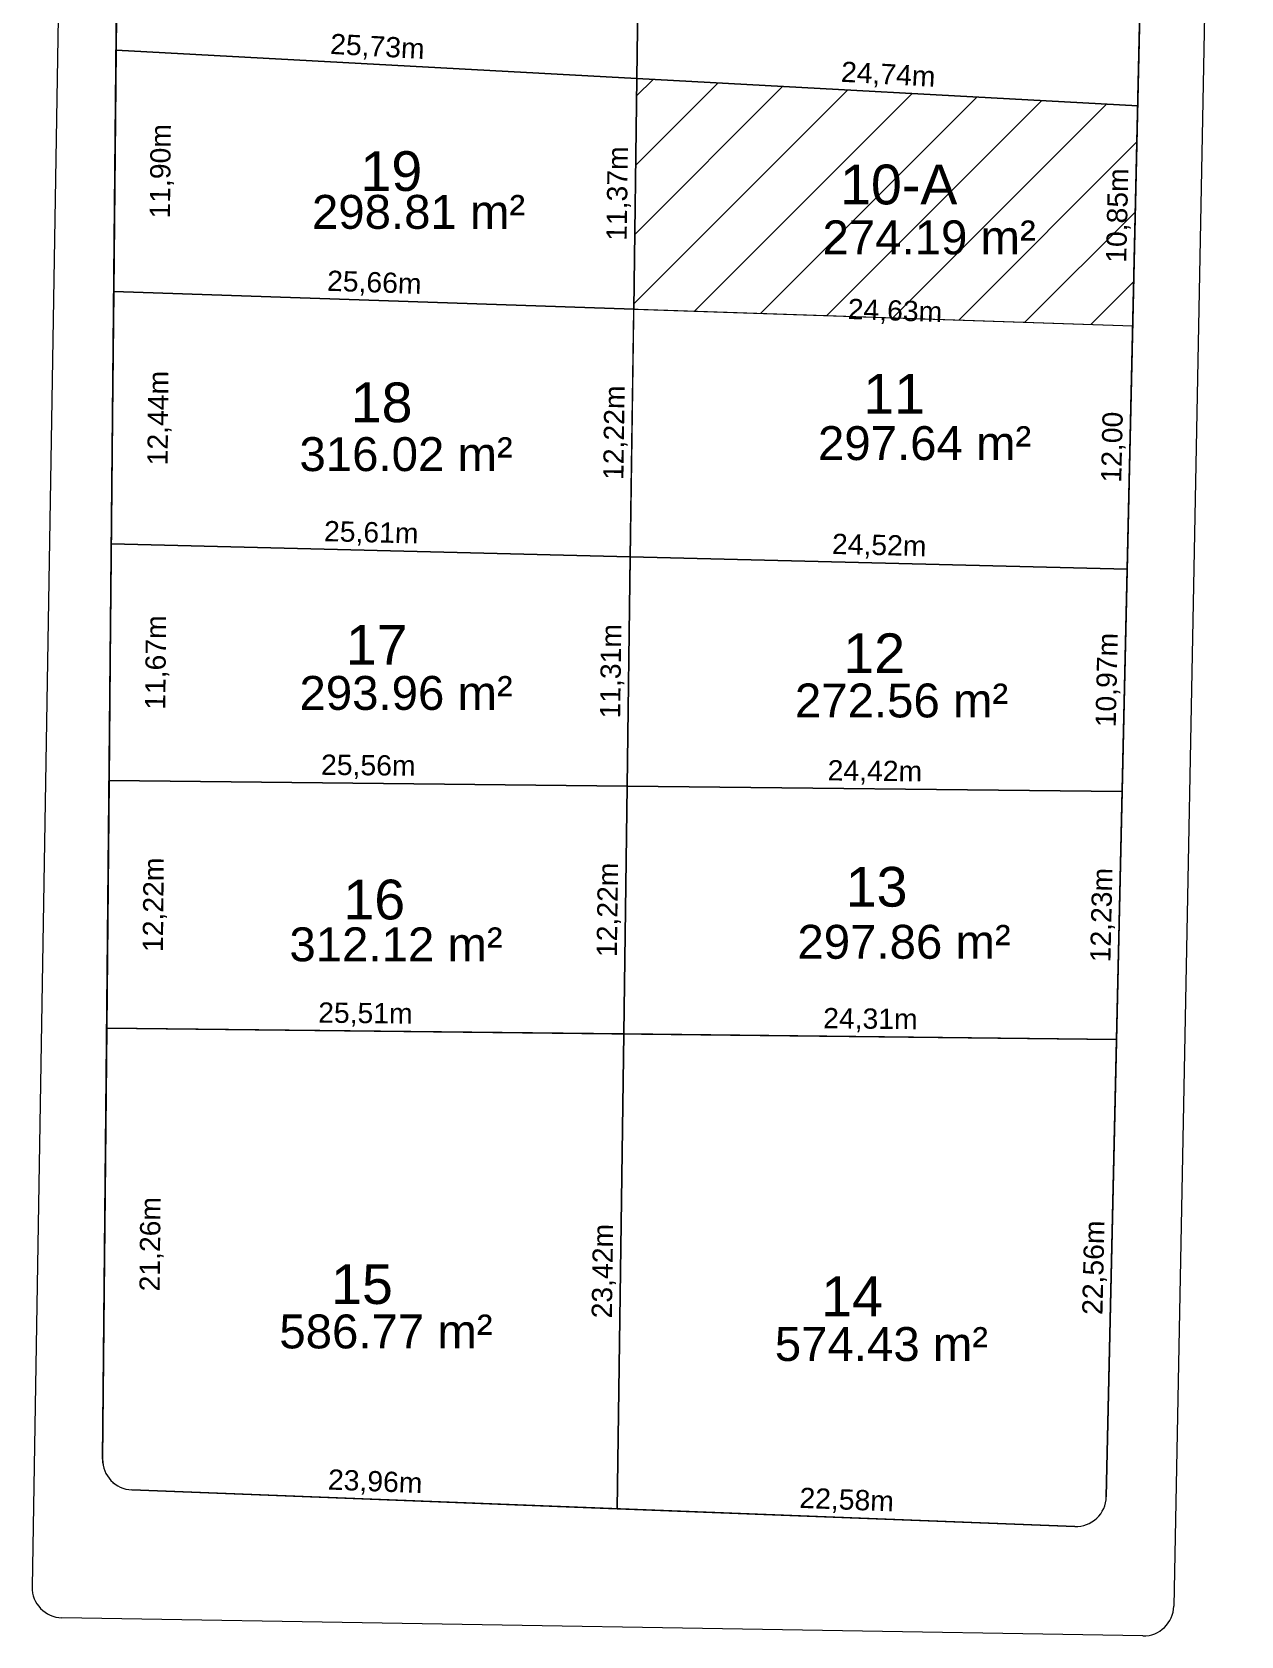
# Model space of a CAD drawing. Header units: metres. Extents: x 3808 to 8215, y 2374 to 6187.
# Drawn here: x 4818.6 to 4878.3, y 4425.4 to 4504.5 of the extents above; entities that cross this region are included whole.
import ezdxf
from ezdxf.enums import TextEntityAlignment as Align

# ---------------------------------------------------------------- set-up
doc = ezdxf.new("R2010")
doc.units = ezdxf.units.M
for name, color, linetype in [('Areas Lotes', 1, 'Continuous'), ('Calçada', 8, 'Continuous'), ('COTAS', 7, 'Continuous'), ('Destaque_Lote', 7, 'Continuous'), ('Lote', 7, 'Continuous'), ('Nº Lote', 7, 'Continuous'), ('quadras', 7, 'Continuous')]:
    doc.layers.add(name, color=color, linetype=linetype)
doc.styles.add('Arial', font='arial.ttf')
doc.dimstyles.new('Copy(2) of ISO-25', dxfattribs={"dimtxt": 1, "dimasz": 2.5, "dimexe": 1.25, "dimexo": 0.625, "dimgap": 0.2, "dimtad": 1, "dimtoh": 1, "dimlfac": 1, "dimzin": 1, "dimtxsty": 'Arial', "dimblk": 'NONE', "dimcen": 0, "dimse1": 1, "dimse2": 1, "dimsd1": 1, "dimsd2": 1, "dimclrt": 256, "dimaunit": 1, "dimadec": 3, "dimazin": 0, "dimtfac": 1, "dimtmove": 0, "dimatfit": 3, "dimldrblk": 'NONE', "dimfxl": 1, "dimtolj": 1, "dimtzin": 0, "dimarcsym": 0})

# ---------------------------------------------------------------- blocks, each defined once
blk = doc.blocks.new('*D7682')
at = {"layer": 'Defpoints', "color": 0, "linetype": 'Continuous', "transparency": 16777216}
for p in [(4873.463, 4513.588), (4873.176, 4500.896), (4873.176, 4500.896)]:
    blk.add_point(p, dxfattribs=at)
at = {"layer": 'COTAS', "linetype": 'Continuous', "lineweight": 5, "transparency": 16777216, "insert": (4872.518, 4507.26), "char_height": 1, "attachment_point": 5, "rotation": 88.70486, "style": 'Arial'}
blk.add_mtext('\\A1;12,70m', dxfattribs=at)
blk = doc.blocks.new('_None')
blk = doc.blocks.new('*D7683')
at = {"layer": 'Defpoints', "color": 0, "linetype": 'Continuous', "transparency": 16777216}
for p in [(4872.659, 4478.04), (4872.411, 4467.076), (4872.411, 4467.076)]:
    blk.add_point(p, dxfattribs=at)
at = {"layer": 'COTAS', "linetype": 'Continuous', "lineweight": 5, "transparency": 16777216, "insert": (4871.734, 4472.576), "char_height": 1, "attachment_point": 5, "rotation": 88.70486, "style": 'Arial'}
blk.add_mtext('\\A1;10,97m', dxfattribs=at)
blk = doc.blocks.new('*D7684')
at = {"layer": 'Defpoints', "color": 0, "linetype": 'Continuous', "transparency": 16777216}
for p in [(4872.411, 4467.076), (4872.135, 4454.853), (4872.135, 4454.853)]:
    blk.add_point(p, dxfattribs=at)
at = {"layer": 'COTAS', "linetype": 'Continuous', "lineweight": 5, "transparency": 16777216, "insert": (4871.472, 4460.983), "char_height": 1, "attachment_point": 5, "rotation": 88.70486, "style": 'Arial'}
blk.add_mtext('\\A1;12,23m', dxfattribs=at)
blk = doc.blocks.new('*D7685')
at = {"layer": 'Defpoints', "color": 0, "linetype": 'Continuous', "transparency": 16777216}
for p in [(4872.135, 4454.853), (4871.625, 4432.295), (4871.625, 4432.295)]:
    blk.add_point(p, dxfattribs=at)
at = {"layer": 'COTAS', "linetype": 'Continuous', "lineweight": 5, "transparency": 16777216, "insert": (4871.079, 4443.592), "char_height": 1, "attachment_point": 5, "rotation": 88.70486, "style": 'Arial'}
blk.add_mtext('\\A1;22,56m', dxfattribs=at)
blk = doc.blocks.new('*D7686')
at = {"layer": 'Defpoints', "color": 0, "linetype": 'Continuous', "transparency": 16777216}
for p in [(4847.505, 4431.706), (4847.505, 4431.706), (4870.067, 4430.83)]:
    blk.add_point(p, dxfattribs=at)
at = {"layer": 'COTAS', "linetype": 'Continuous', "lineweight": 5, "transparency": 16777216, "insert": (4858.817, 4432.068), "char_height": 1, "attachment_point": 5, "rotation": 357.77717, "style": 'Arial'}
blk.add_mtext('\\A1;22,58m', dxfattribs=at)
blk = doc.blocks.new('*D7687')
at = {"layer": 'Defpoints', "color": 0, "linetype": 'Continuous', "transparency": 16777216}
for p in [(4823.558, 4432.635), (4823.558, 4432.635), (4847.505, 4431.706)]:
    blk.add_point(p, dxfattribs=at)
at = {"layer": 'COTAS', "linetype": 'Continuous', "lineweight": 5, "transparency": 16777216, "insert": (4835.563, 4432.971), "char_height": 1, "attachment_point": 5, "rotation": 357.77717, "style": 'Arial'}
blk.add_mtext('\\A1;23,96m', dxfattribs=at)
blk = doc.blocks.new('*D7688')
at = {"layer": 'Defpoints', "color": 0, "linetype": 'Continuous', "transparency": 16777216}
for p in [(4847.825, 4455.122), (4847.505, 4431.706), (4847.505, 4431.706)]:
    blk.add_point(p, dxfattribs=at)
at = {"layer": 'COTAS', "linetype": 'Continuous', "lineweight": 5, "transparency": 16777216, "insert": (4846.864, 4443.425), "char_height": 1, "attachment_point": 5, "rotation": 89.2151, "style": 'Arial'}
blk.add_mtext('\\A1;23,42m', dxfattribs=at)
blk = doc.blocks.new('*D7689')
at = {"layer": 'Defpoints', "color": 0, "linetype": 'Continuous', "transparency": 16777216}
for p in [(4847.993, 4467.345), (4847.993, 4467.345), (4847.825, 4455.122)]:
    blk.add_point(p, dxfattribs=at)
at = {"layer": 'COTAS', "linetype": 'Continuous', "lineweight": 5, "transparency": 16777216, "insert": (4847.108, 4461.244), "char_height": 1, "attachment_point": 5, "rotation": 89.2151, "style": 'Arial'}
blk.add_mtext('\\A1;12,22m', dxfattribs=at)
blk = doc.blocks.new('*D7690')
at = {"layer": 'Defpoints', "color": 0, "linetype": 'Continuous', "transparency": 16777216}
for p in [(4848.148, 4478.656), (4848.148, 4478.656), (4847.993, 4467.345)]:
    blk.add_point(p, dxfattribs=at)
at = {"layer": 'COTAS', "linetype": 'Continuous', "lineweight": 5, "transparency": 16777216, "insert": (4847.27, 4473.012), "char_height": 1, "attachment_point": 5, "rotation": 89.2151, "style": 'Arial'}
blk.add_mtext('\\A1;11,31m', dxfattribs=at)
blk = doc.blocks.new('*D7691')
at = {"layer": 'Defpoints', "color": 0, "linetype": 'Continuous', "transparency": 16777216}
for p in [(4848.315, 4490.874), (4848.315, 4490.874), (4848.148, 4478.656)]:
    blk.add_point(p, dxfattribs=at)
at = {"layer": 'COTAS', "linetype": 'Continuous', "lineweight": 5, "transparency": 16777216, "insert": (4847.431, 4484.776), "char_height": 1, "attachment_point": 5, "rotation": 89.2151, "style": 'Arial'}
blk.add_mtext('\\A1;12,22m', dxfattribs=at)
blk = doc.blocks.new('*D7692')
at = {"layer": 'Defpoints', "color": 0, "linetype": 'Continuous', "transparency": 16777216}
for p in [(4848.471, 4502.243), (4848.471, 4502.243), (4848.315, 4490.874)]:
    blk.add_point(p, dxfattribs=at)
at = {"layer": 'COTAS', "linetype": 'Continuous', "lineweight": 5, "transparency": 16777216, "insert": (4847.592, 4496.57), "char_height": 1, "attachment_point": 5, "rotation": 89.2151, "style": 'Arial'}
blk.add_mtext('\\A1;11,37m', dxfattribs=at)
blk = doc.blocks.new('*D7693')
at = {"layer": 'Defpoints', "color": 0, "linetype": 'Continuous', "transparency": 16777216}
for p in [(4848.639, 4514.494), (4848.639, 4514.494), (4848.471, 4502.243)]:
    blk.add_point(p, dxfattribs=at)
at = {"layer": 'COTAS', "linetype": 'Continuous', "lineweight": 5, "transparency": 16777216, "insert": (4847.754, 4508.379), "char_height": 1, "attachment_point": 5, "rotation": 89.2151, "style": 'Arial'}
blk.add_mtext('\\A1;12,25m', dxfattribs=at)
blk = doc.blocks.new('*D7711')
at = {"layer": 'Defpoints', "color": 0, "linetype": 'Continuous', "transparency": 16777216}
for p in [(4822.784, 4503.643), (4822.784, 4503.643), (4848.471, 4502.243)]:
    blk.add_point(p, dxfattribs=at)
at = {"layer": 'COTAS', "linetype": 'Continuous', "lineweight": 5, "transparency": 16777216, "insert": (4835.671, 4503.743), "char_height": 1, "attachment_point": 5, "rotation": 356.87889, "style": 'Arial'}
blk.add_mtext('\\A1;25,73m', dxfattribs=at)
blk = doc.blocks.new('*D7712')
at = {"layer": 'Defpoints', "color": 0, "linetype": 'Continuous', "transparency": 16777216}
for p in [(4848.471, 4502.243), (4873.176, 4500.896), (4873.176, 4500.896)]:
    blk.add_point(p, dxfattribs=at)
at = {"layer": 'COTAS', "linetype": 'Continuous', "lineweight": 5, "transparency": 16777216, "insert": (4860.867, 4502.369), "char_height": 1, "attachment_point": 5, "rotation": 356.87889, "style": 'Arial'}
blk.add_mtext('\\A1;24,74m', dxfattribs=at)
blk = doc.blocks.new('*D7713')
at = {"layer": 'Defpoints', "color": 0, "linetype": 'Continuous', "transparency": 16777216}
for p in [(4822.669, 4491.74), (4822.669, 4491.74), (4848.315, 4490.874)]:
    blk.add_point(p, dxfattribs=at)
at = {"layer": 'COTAS', "linetype": 'Continuous', "lineweight": 5, "transparency": 16777216, "insert": (4835.519, 4492.108), "char_height": 1, "attachment_point": 5, "rotation": 358.06707, "style": 'Arial'}
blk.add_mtext('\\A1;25,66m', dxfattribs=at)
blk = doc.blocks.new('*D7714')
at = {"layer": 'Defpoints', "color": 0, "linetype": 'Continuous', "transparency": 16777216}
for p in [(4822.55, 4479.299), (4822.55, 4479.299), (4848.148, 4478.656)]:
    blk.add_point(p, dxfattribs=at)
at = {"layer": 'COTAS', "linetype": 'Continuous', "lineweight": 5, "transparency": 16777216, "insert": (4835.369, 4479.778), "char_height": 1, "attachment_point": 5, "rotation": 358.56129, "style": 'Arial'}
blk.add_mtext('\\A1;25,61m', dxfattribs=at)
blk = doc.blocks.new('*D7715')
at = {"layer": 'Defpoints', "color": 0, "linetype": 'Continuous', "transparency": 16777216}
for p in [(4848.148, 4478.656), (4872.659, 4478.04), (4872.659, 4478.04)]:
    blk.add_point(p, dxfattribs=at)
at = {"layer": 'COTAS', "linetype": 'Continuous', "lineweight": 5, "transparency": 16777216, "insert": (4860.423, 4479.149), "char_height": 1, "attachment_point": 5, "rotation": 358.56129, "style": 'Arial'}
blk.add_mtext('\\A1;24,52m', dxfattribs=at)
blk = doc.blocks.new('*D7716')
at = {"layer": 'Defpoints', "color": 0, "linetype": 'Continuous', "transparency": 16777216}
for p in [(4822.438, 4467.627), (4822.438, 4467.627), (4847.993, 4467.345)]:
    blk.add_point(p, dxfattribs=at)
at = {"layer": 'COTAS', "linetype": 'Continuous', "lineweight": 5, "transparency": 16777216, "insert": (4835.224, 4468.287), "char_height": 1, "attachment_point": 5, "rotation": 359.36797, "style": 'Arial'}
blk.add_mtext('\\A1;25,56m', dxfattribs=at)
blk = doc.blocks.new('*D7717')
at = {"layer": 'Defpoints', "color": 0, "linetype": 'Continuous', "transparency": 16777216}
for p in [(4847.993, 4467.345), (4872.411, 4467.076), (4872.411, 4467.076)]:
    blk.add_point(p, dxfattribs=at)
at = {"layer": 'COTAS', "linetype": 'Continuous', "lineweight": 5, "transparency": 16777216, "insert": (4860.211, 4468.012), "char_height": 1, "attachment_point": 5, "rotation": 359.36797, "style": 'Arial'}
blk.add_mtext('\\A1;24,42m', dxfattribs=at)
blk = doc.blocks.new('*D7718')
at = {"layer": 'Defpoints', "color": 0, "linetype": 'Continuous', "transparency": 16777216}
for p in [(4822.321, 4455.403), (4822.321, 4455.403), (4847.825, 4455.122)]:
    blk.add_point(p, dxfattribs=at)
at = {"layer": 'COTAS', "linetype": 'Continuous', "lineweight": 5, "transparency": 16777216, "insert": (4835.082, 4456.063), "char_height": 1, "attachment_point": 5, "rotation": 359.36797, "style": 'Arial'}
blk.add_mtext('\\A1;25,51m', dxfattribs=at)
blk = doc.blocks.new('*D7719')
at = {"layer": 'Defpoints', "color": 0, "linetype": 'Continuous', "transparency": 16777216}
for p in [(4847.825, 4455.122), (4872.135, 4454.853), (4872.135, 4454.853)]:
    blk.add_point(p, dxfattribs=at)
at = {"layer": 'COTAS', "linetype": 'Continuous', "lineweight": 5, "transparency": 16777216, "insert": (4859.989, 4455.788), "char_height": 1, "attachment_point": 5, "rotation": 359.36797, "style": 'Arial'}
blk.add_mtext('\\A1;24,31m', dxfattribs=at)
blk = doc.blocks.new('*D7720')
at = {"layer": 'Defpoints', "color": 0, "linetype": 'Continuous', "transparency": 16777216}
for p in [(4822.321, 4455.403), (4825.452, 4455.373), (4822.117, 4434.148)]:
    blk.add_point(p, dxfattribs=at)
at = {"layer": 'COTAS', "linetype": 'Continuous', "lineweight": 5, "transparency": 16777216, "insert": (4824.55, 4444.753), "char_height": 1, "attachment_point": 5, "rotation": 89.45006, "style": 'Arial'}
blk.add_mtext('\\A1;21,26m', dxfattribs=at)
blk = doc.blocks.new('*D7721')
at = {"layer": 'Defpoints', "color": 0, "linetype": 'Continuous', "transparency": 16777216}
for p in [(4822.438, 4467.627), (4825.57, 4467.597), (4822.321, 4455.403)]:
    blk.add_point(p, dxfattribs=at)
at = {"layer": 'COTAS', "linetype": 'Continuous', "lineweight": 5, "transparency": 16777216, "insert": (4824.71, 4461.493), "char_height": 1, "attachment_point": 5, "rotation": 89.45006, "style": 'Arial'}
blk.add_mtext('\\A1;12,22m', dxfattribs=at)
blk = doc.blocks.new('*D7722')
at = {"layer": 'Defpoints', "color": 0, "linetype": 'Continuous', "transparency": 16777216}
for p in [(4822.55, 4479.299), (4825.682, 4479.269), (4822.438, 4467.627)]:
    blk.add_point(p, dxfattribs=at)
at = {"layer": 'COTAS', "linetype": 'Continuous', "lineweight": 5, "transparency": 16777216, "insert": (4824.825, 4473.441), "char_height": 1, "attachment_point": 5, "rotation": 89.45006, "style": 'Arial'}
blk.add_mtext('\\A1;11,67m', dxfattribs=at)
blk = doc.blocks.new('*D7723')
at = {"layer": 'Defpoints', "color": 0, "linetype": 'Continuous', "transparency": 16777216}
for p in [(4822.669, 4491.74), (4825.801, 4491.71), (4822.55, 4479.299)]:
    blk.add_point(p, dxfattribs=at)
at = {"layer": 'COTAS', "linetype": 'Continuous', "lineweight": 5, "transparency": 16777216, "insert": (4824.941, 4485.497), "char_height": 1, "attachment_point": 5, "rotation": 89.45006, "style": 'Arial'}
blk.add_mtext('\\A1;12,44m', dxfattribs=at)
blk = doc.blocks.new('*D7724')
at = {"layer": 'Defpoints', "color": 0, "linetype": 'Continuous', "transparency": 16777216}
for p in [(4822.784, 4503.643), (4825.915, 4503.613), (4822.669, 4491.74)]:
    blk.add_point(p, dxfattribs=at)
at = {"layer": 'COTAS', "linetype": 'Continuous', "lineweight": 5, "transparency": 16777216, "insert": (4825.057, 4497.669), "char_height": 1, "attachment_point": 5, "rotation": 89.45006, "style": 'Arial'}
blk.add_mtext('\\A1;11,90m', dxfattribs=at)
blk = doc.blocks.new('*D7725')
at = {"layer": 'Defpoints', "color": 0, "linetype": 'Continuous', "transparency": 16777216}
for p in [(4822.897, 4515.433), (4826.029, 4515.403), (4822.784, 4503.643)]:
    blk.add_point(p, dxfattribs=at)
at = {"layer": 'COTAS', "linetype": 'Continuous', "lineweight": 5, "transparency": 16777216, "insert": (4825.171, 4509.516), "char_height": 1, "attachment_point": 5, "rotation": 89.45006, "style": 'Arial'}
blk.add_mtext('\\A1;11,79m', dxfattribs=at)
blk = doc.blocks.new('*D7886')
at = {"layer": 'Defpoints', "color": 0, "linetype": 'Continuous', "transparency": 16777216}
for p in [(4873.176, 4500.896), (4873.176, 4500.896), (4872.93, 4490.044)]:
    blk.add_point(p, dxfattribs=at)
at = {"layer": 'COTAS', "linetype": 'Continuous', "lineweight": 5, "transparency": 16777216, "insert": (4872.252, 4495.488), "char_height": 1, "attachment_point": 5, "rotation": 88.70486, "style": 'Arial'}
blk.add_mtext('\\A1;10,85m', dxfattribs=at)
blk = doc.blocks.new('*D7887')
at = {"layer": 'Defpoints', "color": 0, "linetype": 'Continuous', "transparency": 16777216}
for p in [(4872.93, 4490.054), (4872.93, 4490.054), (4872.659, 4478.04)]:
    blk.add_point(p, dxfattribs=at)
at = {"layer": 'COTAS', "linetype": 'Continuous', "lineweight": 5, "transparency": 16777216, "insert": (4871.994, 4484.065), "char_height": 1, "attachment_point": 5, "rotation": 88.70486, "style": 'Arial'}
blk.add_mtext('\\A1;12,00', dxfattribs=at)
blk = doc.blocks.new('*D7888')
at = {"layer": 'Defpoints', "color": 0, "linetype": 'Continuous', "transparency": 16777216}
for p in [(4848.315, 4490.874), (4872.93, 4490.044), (4872.913, 4489.521)]:
    blk.add_point(p, dxfattribs=at)
at = {"layer": 'COTAS', "linetype": 'Continuous', "lineweight": 5, "transparency": 16777216, "insert": (4861.202, 4490.717), "char_height": 1, "attachment_point": 5, "rotation": 358.06707, "style": 'Arial'}
blk.add_mtext('\\A1;24,63m', dxfattribs=at)

msp = doc.modelspace()

# ---------------------------------------------------------------- hatches: boundary and pattern name
at = {"layer": 'Destaque_Lote', "lineweight": 5}
h = msp.add_hatch(dxfattribs=at)
h.set_pattern_fill('ANSI31', color=256, scale=0.75)
h.set_pattern_definition([(45, (-713714.8034, -8862613.8218), (-1.6837980227, 1.6837980227), [])])
h.paths.add_polyline_path([(4873.176, 4500.896), (4848.471, 4502.243), (4848.315, 4490.874), (4872.93, 4490.044)])
h.paths.add_polyline_path([(4872.878, 4492.404), (4873.013, 4498.396), (4869.923, 4498.466), (4869.788, 4492.474)], flags=24)
h.paths.add_polyline_path([(4858.201, 4490.123), (4864.191, 4489.921), (4864.295, 4493.01), (4858.305, 4493.212)], flags=9)
h.paths.add_polyline_path([(4857.992, 4495.507), (4864.78, 4495.507), (4864.78, 4498.509), (4857.992, 4498.509)], flags=24)
h.paths.add_polyline_path([(4857.199, 4493.12), (4868.573, 4493.12), (4868.573, 4495.682), (4857.199, 4495.682)], flags=24)

# ---------------------------------------------------------------- linework, layer by layer
at = {"layer": 'Calçada', "linetype": 'Continuous', "lineweight": 5}
for p, q in [((4821.487, 4599.204), (4818.641, 4427.853)), ((4878.265, 4597.891), (4874.954, 4426.904)), ((4873.429, 4425.434), (4820.116, 4426.328))]:
    msp.add_line(p, q, dxfattribs=at)
for centre, start, end in [((4820.141, 4427.828), 179.04842, 269.03835), ((4873.454, 4426.933), 269.03835, 358.89078)]:
    msp.add_arc(centre, 1.5, start, end, dxfattribs=at)
at = {"layer": 'Lote', "lineweight": 5}
for p, q in [((4848.754, 4522.922), (4847.505, 4431.706)), ((4873.176, 4500.896), (4822.784, 4503.643)), ((4822.669, 4491.74), (4872.93, 4490.044)), ((4822.55, 4479.299), (4872.659, 4478.04)), ((4822.438, 4467.627), (4872.411, 4467.076)), ((4822.321, 4455.403), (4872.135, 4454.853))]:
    msp.add_line(p, q, dxfattribs=at)
at = {"layer": 'Lote', "linetype": 'Continuous', "lineweight": 5, "flags": 128}
for points in [[(4822.897, 4515.433), (4822.784, 4503.643), (4848.471, 4502.243), (4848.639, 4514.494)], [(4873.176, 4500.896), (4873.463, 4513.588), (4848.639, 4514.494), (4848.471, 4502.243)], [(4822.784, 4503.643), (4822.669, 4491.74), (4848.315, 4490.874), (4848.471, 4502.243)], [(4848.148, 4478.656), (4872.659, 4478.04), (4873.176, 4500.896), (4848.471, 4502.243)], [(4848.148, 4478.656), (4848.315, 4490.874), (4822.669, 4491.74), (4822.55, 4479.299)], [(4822.55, 4479.299), (4822.438, 4467.627), (4847.993, 4467.345), (4848.148, 4478.656)], [(4872.411, 4467.076), (4872.659, 4478.04), (4848.148, 4478.656), (4847.993, 4467.345)], [(4847.825, 4455.122), (4847.993, 4467.345), (4822.438, 4467.627), (4822.321, 4455.403)], [(4872.135, 4454.853), (4872.411, 4467.076), (4847.993, 4467.345), (4847.825, 4455.122)]]:
    msp.add_lwpolyline(points, close=True, dxfattribs=at)
at = {"layer": 'Lote', "lineweight": 5, "flags": 128}
msp.add_lwpolyline([(4872.93, 4490.044), (4873.176, 4500.896), (4848.471, 4502.243), (4848.315, 4490.874)], close=True, dxfattribs=at)
at = {"layer": 'Lote', "linetype": 'Continuous', "lineweight": 5, "flags": 128}
for points in [[(4822.321, 4455.403), (4822.117, 4434.148, 0.405687), (4823.558, 4432.635), (4847.505, 4431.706), (4847.825, 4455.122)], [(4847.825, 4455.122), (4847.505, 4431.706), (4870.067, 4430.83, 0.418964), (4871.625, 4432.295), (4872.135, 4454.853)]]:
    msp.add_lwpolyline(points, format="xyb", close=True, dxfattribs=at)
at = {"layer": 'quadras', "lineweight": 5}
for p, q in [((4822.117, 4434.148), (4823.677, 4596.689)), ((4875.303, 4595.013), (4871.625, 4432.295)), ((4870.067, 4430.83), (4823.558, 4432.635))]:
    msp.add_line(p, q, dxfattribs=at)
at = {"layer": 'quadras', "linetype": 'Continuous', "lineweight": 5, "flags": 128}
msp.add_lwpolyline([(4875.303, 4595.013, 0.411033), (4873.854, 4596.546), (4825.227, 4598.174, 0.421224), (4823.677, 4596.689), (4822.117, 4434.148, 0.405687), (4823.558, 4432.635), (4870.067, 4430.83, 0.418964), (4871.625, 4432.295)], format="xyb", close=True, dxfattribs=at)
at = {"layer": 'quadras', "lineweight": 5}
for centre, start, end in [((4823.616, 4434.134), 179.45006, 267.77717), ((4870.125, 4432.329), 267.77717, 358.70486)]:
    msp.add_arc(centre, 1.5, start, end, dxfattribs=at)

# ---------------------------------------------------------------- texts
at = {"layer": 'Areas Lotes', "linetype": 'Continuous', "lineweight": 5, "style": 'Arial'}
for s, p in [('298.81 m²', (4832.444, 4494.833)), ('274.19 m²', (4857.626, 4493.576)), ('316.02 m²', (4831.829, 4482.885)), ('297.64 m²', (4857.404, 4483.428)), ('293.96 m²', (4831.829, 4471.107)), ('272.56 m²', (4856.266, 4470.735)), ('312.12 m²', (4831.332, 4458.708)), ('297.86 m²', (4856.39, 4458.832)), ('586.77 m²', (4830.836, 4439.614)), ('574.43 m²', (4855.274, 4438.994))]:
    msp.add_text(s, height=1.6726, dxfattribs=at).set_placement(p)
at = {"layer": 'Nº Lote', "linetype": 'Continuous', "lineweight": 5, "style": 'Arial'}
for s, p in [('19', (4836.362, 4496.702)), ('10-A', (4861.386, 4496.041)), ('11', (4861.162, 4485.718)), ('18', (4835.881, 4485.295)), ('17', (4835.64, 4473.336)), ('12', (4860.177, 4472.92)), ('13', (4860.296, 4461.403)), ('16', (4835.519, 4460.772)), ('15', (4834.914, 4441.805)), ('14', (4859.088, 4441.201))]:
    msp.add_text(s, height=1.96, dxfattribs=at).set_placement(p, align=Align.CENTER)

# ---------------------------------------------------------------- dimensions: what is measured, and where the dimension line sits
at = {"layer": 'COTAS', "linetype": 'Continuous', "lineweight": 5}
for base, p1, p2, angle, picture, middle in [((4826.029, 4515.403), (4822.784, 4503.643), (4822.897, 4515.433), 269.45006, '*D7725', (4825.171, 4509.516)), ((4873.176, 4500.896), (4873.463, 4513.588), (4873.176, 4500.896), 88.70486, '*D7682', (4872.518, 4507.26)), ((4825.915, 4503.613), (4822.669, 4491.74), (4822.784, 4503.643), 269.45006, '*D7724', (4825.057, 4497.669)), ((4825.801, 4491.71), (4822.55, 4479.299), (4822.669, 4491.74), 269.45006, '*D7723', (4824.941, 4485.497)), ((4825.682, 4479.269), (4822.438, 4467.627), (4822.55, 4479.299), 269.45006, '*D7722', (4824.825, 4473.441)), ((4872.411, 4467.076), (4872.659, 4478.04), (4872.411, 4467.076), 88.70486, '*D7683', (4871.734, 4472.576)), ((4825.57, 4467.597), (4822.321, 4455.403), (4822.438, 4467.627), 269.45006, '*D7721', (4824.71, 4461.493)), ((4872.135, 4454.853), (4872.411, 4467.076), (4872.135, 4454.853), 88.70486, '*D7684', (4871.472, 4460.983)), ((4871.625, 4432.295), (4872.135, 4454.853), (4871.625, 4432.295), 88.70486, '*D7685', (4871.079, 4443.592))]:
    dim = msp.add_linear_dim(base=base, p1=p1, p2=p2, angle=angle, dimstyle='Copy(2) of ISO-25', override={"dimpost": 'm', "dimtmove": 1}, dxfattribs=at)
    dim.commit()
    dim.dimension.update_dxf_attribs({"geometry": picture, "text_midpoint": middle})
for p1, p2, distance, override, picture, middle in [((4848.471, 4502.243), (4848.639, 4514.494), 0, {"dimpost": 'm'}, '*D7693', (4847.754, 4508.379)), ((4848.471, 4502.243), (4822.784, 4503.643), 0, {"dimpost": 'm'}, '*D7711', (4835.671, 4503.743)), ((4848.471, 4502.243), (4873.176, 4500.896), 0, {"dimpost": 'm'}, '*D7712', (4860.867, 4502.369)), ((4848.315, 4490.874), (4848.471, 4502.243), 0, {"dimpost": 'm'}, '*D7692', (4847.592, 4496.57)), ((4872.93, 4490.044), (4873.176, 4500.896), 0, {"dimpost": 'm', "dimtmove": 1}, '*D7886', (4872.252, 4495.488)), ((4848.315, 4490.874), (4822.669, 4491.74), 0, {"dimpost": 'm'}, '*D7713', (4835.519, 4492.108)), ((4848.148, 4478.656), (4848.315, 4490.874), 0, {"dimpost": 'm'}, '*D7691', (4847.431, 4484.776)), ((4848.148, 4478.656), (4822.55, 4479.299), 0, {"dimpost": 'm'}, '*D7714', (4835.369, 4479.778)), ((4848.148, 4478.656), (4872.659, 4478.04), 0, {"dimpost": 'm'}, '*D7715', (4860.423, 4479.149)), ((4847.993, 4467.345), (4848.148, 4478.656), 0, {"dimpost": 'm'}, '*D7690', (4847.27, 4473.012)), ((4847.993, 4467.345), (4822.438, 4467.627), 0, {"dimpost": 'm'}, '*D7716', (4835.224, 4468.287)), ((4847.993, 4467.345), (4872.411, 4467.076), 0, {"dimpost": 'm'}, '*D7717', (4860.211, 4468.012)), ((4847.825, 4455.122), (4847.993, 4467.345), 0, {"dimpost": 'm'}, '*D7689', (4847.108, 4461.244)), ((4847.825, 4455.122), (4822.321, 4455.403), 0, {"dimpost": 'm'}, '*D7718', (4835.082, 4456.063)), ((4847.825, 4455.122), (4872.135, 4454.853), 0, {"dimpost": 'm'}, '*D7719', (4859.989, 4455.788)), ((4822.117, 4434.148), (4822.321, 4455.403), -3.132, {"dimpost": 'm'}, '*D7720', (4824.55, 4444.753)), ((4847.825, 4455.122), (4847.505, 4431.706), 0, {"dimpost": 'm'}, '*D7688', (4846.864, 4443.425)), ((4847.5047, 4431.7056), (4823.5583, 4432.6351), 0, {"dimpost": 'm'}, '*D7687', (4835.5626, 4432.9707)), ((4870.067, 4430.83), (4847.505, 4431.706), 0, {"dimpost": 'm'}, '*D7686', (4858.817, 4432.068))]:
    dim = msp.add_aligned_dim(p1=p1, p2=p2, distance=distance, dimstyle='Copy(2) of ISO-25', override=override, dxfattribs=at)
    dim.commit()
    dim.dimension.update_dxf_attribs({"geometry": picture, "text_midpoint": middle})
dim = msp.add_linear_dim(base=(4872.913, 4489.521), p1=(4848.315, 4490.874), p2=(4872.93, 4490.044), angle=358.06707, dimstyle='Copy(2) of ISO-25', override={"dimpost": 'm'}, dxfattribs=at)
dim.commit()
dim.dimension.update_dxf_attribs({"geometry": '*D7888', "text_midpoint": (4861.175, 4489.917), "dimtype": 161})
dim = msp.add_aligned_dim(p1=(4872.659, 4478.04), p2=(4872.93, 4490.054), distance=0, text='12,00', dimstyle='Copy(2) of ISO-25', override={"dimpost": 'm', "dimtmove": 1}, dxfattribs=at)
dim.commit()
dim.dimension.update_dxf_attribs({"geometry": '*D7887', "text_midpoint": (4871.994, 4484.065)})

doc.saveas('drawing.dxf')
